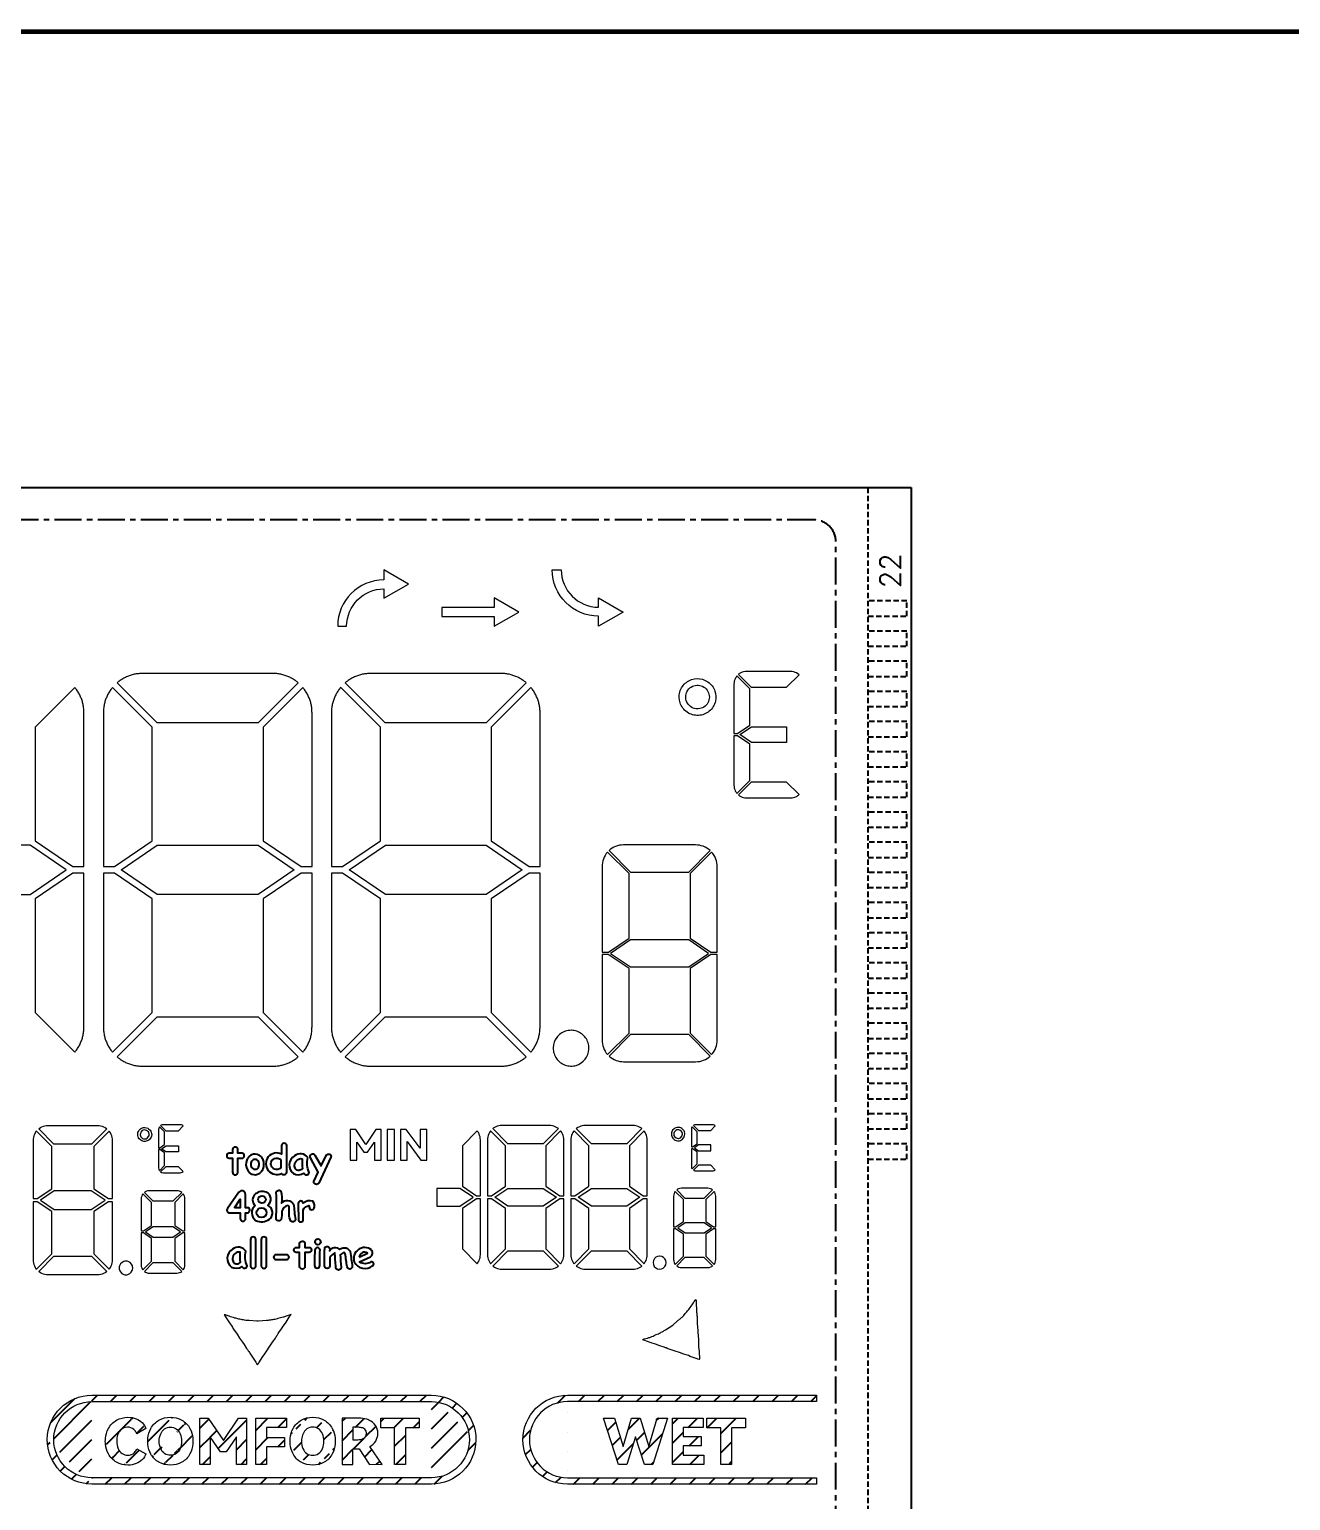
# Model space of a CAD drawing. Header units: millimetres. Extents: x 426 to 1899, y -1707 to -647.
# Drawn here: x 1735 to 1793.5, y -835.6 to -767.3 of the extents above; entities that cross this region are included whole.
import ezdxf
from ezdxf.enums import TextEntityAlignment as Align

# ---------------------------------------------------------------- set-up
doc = ezdxf.new("R2010")
doc.units = ezdxf.units.MM
doc.linetypes.add('CENTER', pattern=[2, 1.25, -0.25, 0.25, -0.25])
doc.linetypes.add('HIDDEN', pattern=[0.375, 0.25, -0.125])
doc.layers.add('SPEC', color=2, linetype='Continuous')
doc.layers.add('SY', color=5, linetype='Continuous')
doc.styles.add('ROMANS', font='ROMANS.shx', dxfattribs={"bigfont": 'AllInOneBig.shx'})

msp = doc.modelspace()

# ---------------------------------------------------------------- hatches: boundary and pattern name
at = {"layer": 'SY'}
h = msp.add_hatch(dxfattribs=at)
h.set_pattern_fill('ANSI31', color=3, scale=0.2, style=0)
h.set_pattern_definition([(45, (410.6128, 3.3527), (-0.4490128, 0.4490128), [])])
edge = h.paths.add_edge_path()
edge.add_line((1753.61, -834.825), (1737.851, -834.825))
edge.add_arc((1737.854, -832.757), 2.068, 179.69914, 269.92038, ccw=False)
edge.add_arc((1737.854, -832.762), 2.068, 90.07685, 179.54922, ccw=False)
edge.add_line((1737.851, -830.695), (1753.61, -830.695))
edge.add_arc((1753.607, -832.762), 2.068, 359.70807, 89.92587, ccw=False)
edge.add_arc((1753.607, -832.757), 2.068, 270.08302, 359.55766, ccw=False)
edge = h.paths.add_edge_path(flags=16)
edge.add_arc((1753.61, -832.76), 1.765, 270.00004, 90.00004, ccw=False)
edge.add_line((1753.61, -834.525), (1737.851, -834.525))
edge.add_arc((1737.851, -832.76), 1.765, 90.00005, 270.00005, ccw=False)
edge.add_line((1737.851, -830.995), (1753.61, -830.995))
edge = h.paths.add_edge_path(flags=0)
edge.add_line((1739.939, -833.178), (1740.358, -833.424))
edge.add_arc((1739.716, -833.205), 0.678, 315.08761, 341.10227, ccw=False)
edge.add_arc((1739.612, -833.11), 0.819, 291.41262, 315.53751, ccw=False)
edge.add_arc((1739.544, -832.955), 0.988, 269.12262, 291.80459, ccw=False)
edge.add_arc((1739.519, -832.895), 1.048, 240.30055, 270.56813, ccw=False)
edge.add_arc((1739.497, -832.94), 0.998, 208.37503, 240.10757, ccw=False)
edge.add_arc((1739.609, -832.873), 1.129, 184.97075, 208.62161, ccw=False)
edge.add_arc((1739.96, -832.83), 1.481, 175.31258, 185.46781, ccw=False)
edge.add_arc((1739.617, -832.791), 1.136, 151.4257, 175.86059, ccw=False)
edge.add_arc((1739.499, -832.728), 1.003, 119.89012, 151.36953, ccw=False)
edge.add_arc((1739.519, -832.769), 1.049, 89.44381, 119.68751, ccw=False)
edge.add_arc((1739.541, -832.731), 1.011, 68.51109, 90.66476, ccw=False)
edge.add_arc((1739.607, -832.56), 0.827, 44.52645, 68.42122, ccw=False)
edge.add_arc((1739.707, -832.464), 0.689, 19.11714, 44.69512, ccw=False)
edge.add_line((1740.358, -832.239), (1739.939, -832.485))
edge.add_arc((1739.347, -832.733), 0.642, 22.80722, 38.1034)
edge.add_arc((1739.535, -832.583), 0.402, 37.72271, 82.45475)
edge.add_arc((1739.517, -832.647), 0.467, 81.35422, 123.62532)
edge.add_arc((1739.557, -832.691), 0.526, 124.6013, 156.71132)
edge.add_arc((1739.753, -832.79), 0.745, 155.64054, 175.64357)
edge.add_arc((1740.048, -832.828), 1.043, 174.8259, 180.12529)
edge.add_arc((1739.84, -832.847), 0.835, 178.85377, 203.38974)
edge.add_arc((1739.567, -832.966), 0.537, 203.32563, 234.92308)
edge.add_arc((1739.512, -833.031), 0.452, 235.90657, 270.72248)
edge.add_arc((1739.53, -833.075), 0.408, 268.24337, 317.26736)
edge.add_arc((1739.386, -832.951), 0.597, 317.91592, 337.67829)
edge = h.paths.add_edge_path(flags=0)
edge.add_arc((1741.438, -832.97), 0.962, 208.6945, 240.70229, ccw=False)
edge.add_arc((1741.584, -832.887), 1.13, 184.49852, 208.85144, ccw=False)
edge.add_arc((1742.039, -832.83), 1.588, 175.13232, 185.24231, ccw=False)
edge.add_arc((1741.596, -832.78), 1.143, 151.71913, 175.75843, ccw=False)
edge.add_arc((1741.439, -832.695), 0.964, 119.14152, 151.70449, ccw=False)
edge.add_arc((1741.486, -832.789), 1.068, 89.33012, 118.94072, ccw=False)
edge.add_arc((1741.511, -832.787), 1.066, 61.03202, 90.64186, ccw=False)
edge.add_arc((1741.55, -832.702), 0.973, 28.44121, 60.65908, ccw=False)
edge.add_arc((1741.422, -832.777), 1.121, 4.65414, 28.66271, ccw=False)
edge.add_arc((1740.974, -832.831), 1.573, 355.46213, 5.29288, ccw=False)
edge.add_arc((1741.402, -832.88), 1.142, 331.54106, 356.22345, ccw=False)
edge.add_arc((1741.55, -832.96), 0.974, 299.35492, 331.54639, ccw=False)
edge.add_arc((1741.512, -832.88), 1.063, 269.30114, 299.02278, ccw=False)
edge.add_arc((1741.486, -832.869), 1.073, 241.12024, 270.7013, ccw=False)
edge = h.paths.add_edge_path(flags=0)
edge.add_arc((1741.842, -832.845), 0.861, 178.97802, 202.53788, ccw=False)
edge.add_arc((1741.805, -832.812), 0.824, 156.94481, 181.27945, ccw=False)
edge.add_arc((1741.535, -832.693), 0.529, 125.20355, 157.32473, ccw=False)
edge.add_arc((1741.492, -832.646), 0.466, 89.09979, 124.1742, ccw=False)
edge.add_arc((1741.507, -832.65), 0.47, 55.96925, 90.96049, ccw=False)
edge.add_arc((1741.464, -832.696), 0.532, 22.88843, 54.90486, ccw=False)
edge.add_arc((1741.182, -832.815), 0.838, 358.97586, 22.91495, ccw=False)
edge.add_arc((1741.185, -832.849), 0.835, 337.02711, 1.34323, ccw=False)
edge.add_arc((1741.475, -832.98), 0.517, 304.73912, 337.81232, ccw=False)
edge.add_arc((1741.506, -833.014), 0.472, 269.09974, 303.97471, ccw=False)
edge.add_arc((1741.489, -833.026), 0.459, 235.54153, 271.18028, ccw=False)
edge.add_arc((1741.539, -832.971), 0.533, 202.5605, 234.56691, ccw=False)
edge = h.paths.add_edge_path(flags=0)
edge.add_arc((1748.041, -832.694), 0.963, 119.15657, 151.74151, ccw=False)
edge.add_arc((1748.09, -832.791), 1.071, 89.34526, 118.90849, ccw=False)
edge.add_arc((1748.114, -832.787), 1.066, 61.03255, 90.64189, ccw=False)
edge.add_arc((1748.153, -832.702), 0.973, 28.44246, 60.65783, ccw=False)
edge.add_arc((1748.025, -832.777), 1.121, 4.65414, 28.66271, ccw=False)
edge.add_arc((1747.577, -832.831), 1.573, 355.46213, 5.29288, ccw=False)
edge.add_arc((1748.005, -832.88), 1.142, 331.54106, 356.22345, ccw=False)
edge.add_arc((1748.153, -832.96), 0.974, 299.35606, 331.54525, ccw=False)
edge.add_arc((1748.115, -832.88), 1.063, 269.30119, 299.02218, ccw=False)
edge.add_arc((1748.089, -832.869), 1.073, 241.12007, 270.70092, ccw=False)
edge.add_arc((1748.041, -832.97), 0.961, 208.1564, 240.72864, ccw=False)
edge.add_arc((1748.192, -832.886), 1.134, 184.53995, 208.33495, ccw=False)
edge.add_arc((1748.645, -832.83), 1.59, 175.50993, 185.2385, ccw=False)
edge.add_arc((1748.205, -832.782), 1.149, 151.76608, 176.18511, ccw=False)
edge = h.paths.add_edge_path(flags=0)
edge.add_arc((1748.142, -832.971), 0.533, 202.56097, 234.56316)
edge.add_arc((1748.092, -833.026), 0.459, 235.54366, 271.17815)
edge.add_arc((1748.109, -833.015), 0.47, 269.09646, 304.01779)
edge.add_arc((1748.078, -832.979), 0.518, 304.70127, 337.74236)
edge.add_arc((1747.788, -832.85), 0.835, 337.0287, 1.34509)
edge.add_arc((1747.785, -832.815), 0.838, 358.97443, 22.91289)
edge.add_arc((1748.067, -832.696), 0.532, 22.94379, 54.95746)
edge.add_arc((1748.11, -832.649), 0.469, 55.93149, 90.95845)
edge.add_arc((1748.095, -832.646), 0.466, 89.10142, 124.17257)
edge.add_arc((1748.138, -832.693), 0.53, 125.25464, 156.7773)
edge.add_arc((1748.354, -832.796), 0.769, 156.06104, 176.37668)
edge.add_arc((1748.651, -832.829), 1.067, 175.62635, 180.38083)
edge.add_arc((1748.429, -832.849), 0.845, 179.14186, 202.74798)
edge = h.paths.add_edge_path(flags=0)
edge.add_line((1749.472, -831.762), (1749.472, -833.904))
edge.add_line((1749.472, -833.904), (1749.972, -833.904))
edge.add_line((1749.972, -833.904), (1749.972, -833.178))
edge.add_line((1749.972, -833.178), (1750.256, -833.178))
edge.add_line((1750.256, -833.178), (1750.73, -833.901))
edge.add_line((1750.73, -833.901), (1751.325, -833.904))
edge.add_line((1751.325, -833.904), (1750.748, -833.073))
edge.add_arc((1750.463, -832.47), 0.666, 295.27019, 327.64351)
edge.add_arc((1750.458, -832.482), 0.665, 328.69333, 1.00853)
edge.add_arc((1750.46, -832.457), 0.663, 358.89359, 32.78237)
edge.add_arc((1750.45, -832.48), 0.683, 33.95497, 67.29174)
edge.add_arc((1750.344, -832.684), 0.913, 66.09221, 73.00061)
edge.add_arc((1750.265, -832.999), 1.238, 73.74197, 90.66572)
edge.add_line((1750.25, -831.762), (1749.472, -831.762))
edge = h.paths.add_edge_path(flags=0)
edge.add_line((1749.972, -832.183), (1749.972, -832.76))
edge.add_line((1749.972, -832.76), (1750.192, -832.76))
edge.add_arc((1750.207, -832.17), 0.589, 268.56241, 297.32957)
edge.add_arc((1750.373, -832.501), 0.219, 298.26495, 351.08206)
edge.add_arc((1750.224, -832.47), 0.372, 349.96503, 7.93425)
edge.add_arc((1750.359, -832.446), 0.234, 6.61144, 62.38994)
edge.add_arc((1750.25, -832.667), 0.482, 63.09402, 86.98791)
edge.add_arc((1750.194, -833.14), 0.957, 85.14348, 90.15517)
edge.add_line((1750.192, -832.183), (1749.972, -832.183))
h.paths.add_polyline_path([(1746.794, -833.099), (1745.957, -833.099), (1745.957, -833.904), (1745.456, -833.904), (1745.456, -831.762), (1746.89, -831.762), (1746.89, -832.198), (1745.957, -832.198), (1745.957, -832.666), (1746.794, -832.666)], flags=0)
h.paths.add_polyline_path([(1744.66, -831.762), (1745.037, -831.762), (1745.037, -833.904), (1744.564, -833.904), (1744.564, -832.634), (1744.08, -833.324), (1743.826, -833.324), (1743.337, -832.628), (1743.337, -833.904), (1742.869, -833.904), (1742.869, -831.762), (1743.255, -831.762), (1743.96, -832.795)], flags=0)
h.paths.add_polyline_path([(1751.26, -831.762), (1753.046, -831.762), (1753.046, -832.204), (1752.402, -832.204), (1752.402, -833.904), (1751.904, -833.904), (1751.904, -832.204), (1751.26, -832.204)], flags=0)
h = msp.add_hatch(dxfattribs=at)
h.set_pattern_fill('ANSI31', color=140, scale=0.2, style=0)
h.set_pattern_definition([(45, (246.44904, 3.3527), (-0.4490128, 0.4490128), [])])
edge = h.paths.add_edge_path()
edge.add_line((1771.486, -834.825), (1759.925, -834.825))
edge.add_arc((1759.925, -832.76), 2.065, 89.99988, 269.99988, ccw=False)
edge.add_line((1759.925, -830.695), (1771.486, -830.695))
edge.add_line((1771.486, -830.695), (1771.486, -830.995))
edge.add_line((1771.486, -830.995), (1759.925, -830.995))
edge.add_arc((1759.925, -832.76), 1.765, 90.00013, 270.00013)
edge.add_line((1759.925, -834.525), (1771.486, -834.525))
edge.add_line((1771.486, -834.525), (1771.486, -834.825))
h.paths.add_polyline_path([(1767.043, -832.204), (1766.399, -832.204), (1766.399, -831.762), (1768.184, -831.762), (1768.184, -832.204), (1767.54, -832.204), (1767.54, -833.904), (1767.043, -833.904)], flags=17)
h.paths.add_polyline_path([(1763.293, -831.762), (1763.703, -833.079), (1764.081, -831.762), (1764.561, -831.762), (1763.885, -833.904), (1763.501, -833.904), (1763.086, -832.625), (1762.682, -833.904), (1762.301, -833.904), (1761.599, -831.762), (1762.114, -831.762), (1762.515, -833.079), (1762.901, -831.762)], flags=17)
h.paths.add_polyline_path([(1766.13, -833.041), (1765.293, -833.041), (1765.293, -833.471), (1766.261, -833.471), (1766.261, -833.904), (1764.792, -833.904), (1764.792, -831.762), (1766.226, -831.762), (1766.226, -832.192), (1765.293, -832.192), (1765.293, -832.613), (1766.13, -832.613)], flags=17)

# ---------------------------------------------------------------- linework, layer by layer
for points in [[(1775.877, -788.578), (1775.877, -873.578), (1714.877, -873.578), (1714.877, -788.578)], [(1744.471, -821.996), (1744.737, -821.597), (1744.736, -821.996)]]:
    msp.add_lwpolyline(points, close=True)
at = {"linetype": 'HIDDEN'}
for points in [[(1773.877, -873.578), (1773.877, -788.578)], [(1773.877, -794.538), (1775.677, -794.538), (1775.677, -793.838), (1773.877, -793.838)], [(1773.877, -795.938), (1775.677, -795.938), (1775.677, -795.238), (1773.877, -795.238)], [(1773.877, -797.338), (1775.677, -797.338), (1775.677, -796.638), (1773.877, -796.638)], [(1773.877, -798.738), (1775.677, -798.738), (1775.677, -798.038), (1773.877, -798.038)], [(1773.877, -800.138), (1775.677, -800.138), (1775.677, -799.438), (1773.877, -799.438)], [(1773.877, -801.538), (1775.677, -801.538), (1775.677, -800.838), (1773.877, -800.838)], [(1773.877, -802.938), (1775.677, -802.938), (1775.677, -802.238), (1773.877, -802.238)], [(1773.877, -804.338), (1775.677, -804.338), (1775.677, -803.638), (1773.877, -803.638)], [(1773.877, -805.738), (1775.677, -805.738), (1775.677, -805.038), (1773.877, -805.038)], [(1773.877, -807.138), (1775.677, -807.138), (1775.677, -806.438), (1773.877, -806.438)], [(1773.877, -808.538), (1775.677, -808.538), (1775.677, -807.838), (1773.877, -807.838)], [(1773.877, -809.938), (1775.677, -809.938), (1775.677, -809.238), (1773.877, -809.238)], [(1773.877, -811.338), (1775.677, -811.338), (1775.677, -810.638), (1773.877, -810.638)], [(1773.877, -812.738), (1775.677, -812.738), (1775.677, -812.038), (1773.877, -812.038)], [(1773.877, -814.138), (1775.677, -814.138), (1775.677, -813.438), (1773.877, -813.438)], [(1773.877, -815.538), (1775.677, -815.538), (1775.677, -814.838), (1773.877, -814.838)], [(1773.877, -816.938), (1775.677, -816.938), (1775.677, -816.238), (1773.877, -816.238)], [(1773.877, -818.338), (1775.677, -818.338), (1775.677, -817.638), (1773.877, -817.638)], [(1773.877, -819.738), (1775.677, -819.738), (1775.677, -819.038), (1773.877, -819.038)]]:
    msp.add_lwpolyline(points, dxfattribs=at)
at = {"linetype": 'CENTER'}
for points in [[(1772.377, -871.078), (1772.377, -791.078, 0.414214), (1771.377, -790.078), (1719.377, -790.078, 0.414214), (1718.377, -791.078), (1718.377, -871.078, 0.414214), (1719.377, -872.078), (1771.377, -872.078, 0.414214)], [(1771.377, -790.078), (1719.377, -790.078, 0.414214), (1718.377, -791.078), (1718.377, -871.078, 0.414214), (1719.377, -872.078), (1771.377, -872.078, 0.414214), (1772.377, -871.078), (1772.377, -791.078, 0.414214)]]:
    msp.add_lwpolyline(points, format="xyb", close=True, dxfattribs=at)
at = {"lineweight": 9}
for points in [[(1749.262, -795.013), (1749.678, -795.013, -0.413067), (1751.409, -793.276), (1751.409, -793.714), (1752.555, -793.052), (1751.409, -792.391), (1751.409, -792.86, 0.41344)], [(1761.365, -793.69), (1762.51, -794.352), (1761.365, -795.013), (1761.365, -794.544, -0.413408), (1759.217, -792.391), (1759.633, -792.391, 0.413108), (1761.365, -794.128)], [(1746.254, -797.201), (1740.203, -797.201, 0.027321), (1740.012, -797.212, 0.026644), (1739.823, -797.242, 0.027257), (1739.637, -797.292, 0.028011), (1739.459, -797.362, 0.025763), (1739.288, -797.45, 0.027176), (1739.128, -797.555, 0.018186), (1739.029, -797.633), (1740.869, -799.48), (1745.589, -799.48), (1747.428, -797.633, 0.017552), (1747.324, -797.551, 0.026197), (1747.163, -797.446, 0.025905), (1746.993, -797.359, 0.026126), (1746.814, -797.29, 0.025399), (1746.629, -797.24, 0.027664), (1746.439, -797.211, 0.025714)], [(1756.838, -797.201), (1750.787, -797.201, 0.027321), (1750.595, -797.212, 0.026644), (1750.406, -797.242, 0.027257), (1750.221, -797.292, 0.028011), (1750.042, -797.362, 0.025763), (1749.872, -797.45, 0.027176), (1749.712, -797.555, 0.018186), (1749.613, -797.633), (1751.452, -799.48), (1756.173, -799.48), (1758.011, -797.633, 0.017552), (1757.907, -797.551, 0.026197), (1757.747, -797.446, 0.025905), (1757.576, -797.359, 0.026126), (1757.397, -797.29, 0.025399), (1757.212, -797.24, 0.027664), (1757.023, -797.211, 0.025714)], [(1767.789, -797.317, 0.056759), (1767.715, -797.428, 0.119245), (1767.651, -797.695), (1767.651, -799.992), (1767.814, -799.992), (1768.381, -799.608), (1768.381, -797.909)], [(1768.235, -797.108, 0.120216), (1767.969, -797.173, 0.056292), (1767.859, -797.246), (1768.455, -797.842), (1770.093, -797.842), (1770.672, -797.259, 0.117979), (1770.431, -797.128, 0.068779), (1770.28, -797.108)], [(1735.218, -804.972), (1736.976, -806.165), (1737.487, -806.165), (1737.487, -799.024, 0.025408), (1737.477, -798.836, 0.026465), (1737.447, -798.646, 0.027231), (1737.397, -798.461, 0.026557), (1737.329, -798.282, 0.028322), (1737.242, -798.111, 0.027489), (1737.137, -797.95, 0.019585), (1737.056, -797.846), (1735.218, -799.693)], [(1738.387, -806.165), (1738.898, -806.165), (1740.657, -804.972), (1740.657, -799.693), (1738.818, -797.846, 0.017853), (1738.736, -797.95, 0.02479), (1738.632, -798.111, 0.02629), (1738.545, -798.282, 0.026986), (1738.477, -798.461, 0.026987), (1738.427, -798.647, 0.02686), (1738.397, -798.836, 0.025118), (1738.387, -799.024)], [(1745.801, -804.972), (1747.56, -806.165), (1748.07, -806.165), (1748.07, -799.024, 0.025408), (1748.06, -798.836, 0.026465), (1748.03, -798.646, 0.027231), (1747.981, -798.461, 0.026557), (1747.912, -798.282, 0.028322), (1747.825, -798.111, 0.027489), (1747.72, -797.95, 0.019585), (1747.639, -797.846), (1745.801, -799.693)], [(1748.971, -806.165), (1749.482, -806.165), (1751.241, -804.972), (1751.241, -799.693), (1749.401, -797.846, 0.017853), (1749.32, -797.95, 0.02479), (1749.215, -798.111, 0.02629), (1749.129, -798.282, 0.026986), (1749.06, -798.461, 0.026987), (1749.011, -798.647, 0.02686), (1748.981, -798.836, 0.025118), (1748.971, -799.024)], [(1756.384, -804.972), (1758.143, -806.165), (1758.654, -806.165), (1758.654, -799.024, 0.025408), (1758.644, -798.836, 0.026465), (1758.614, -798.646, 0.027231), (1758.564, -798.461, 0.026557), (1758.495, -798.282, 0.028322), (1758.409, -798.111, 0.027489), (1758.304, -797.95, 0.019585), (1758.223, -797.846), (1756.384, -799.693)], [(1765.728, -799.118, -0.08163), (1765.479, -799.001, -0.080073), (1765.28, -798.811, -0.081617), (1765.152, -798.568, -0.150076), (1765.14, -798.063, -0.081258), (1765.256, -797.813, -0.080953), (1765.445, -797.614, -0.080872), (1765.689, -797.485, -0.151396), (1766.193, -797.473, -0.081582), (1766.442, -797.59, -0.079601), (1766.641, -797.78, -0.080008), (1766.769, -798.024, -0.136366), (1766.791, -798.488, -0.081936), (1766.687, -798.743, -0.083129), (1766.508, -798.951, -0.082707), (1766.271, -799.092, -0.082757), (1766.002, -799.149, -0.081174)], [(1765.695, -798.776, -0.125199), (1765.497, -798.588, -0.126974), (1765.413, -798.327), (1765.412, -798.296, -0.126522), (1765.48, -798.031, -0.126162), (1765.667, -797.831, -0.126912), (1765.928, -797.747, -0.126318), (1766.196, -797.799, -0.125403), (1766.406, -797.975, -0.126197), (1766.505, -798.23), (1766.509, -798.296, -0.127495), (1766.441, -798.561, -0.126041), (1766.253, -798.76, -0.127963), (1765.993, -798.843), (1765.96, -798.844, -0.126655)], [(1767.651, -800.092), (1767.651, -802.387, 0.117321), (1767.715, -802.654, 0.057451), (1767.788, -802.766), (1768.381, -802.17), (1768.381, -800.476), (1767.815, -800.092)], [(1768.452, -802.241), (1767.859, -802.837, 0.115377), (1768.092, -802.956, 0.062659), (1768.235, -802.974), (1770.28, -802.974, 0.119414), (1770.547, -802.91, 0.064249), (1770.672, -802.823), (1770.093, -802.241)], [(1761.593, -805.814, 0.089541), (1761.53, -806.166), (1761.53, -810.14), (1761.822, -810.14), (1762.782, -809.487), (1762.782, -806.488), (1761.789, -805.491, 0.095483)], [(1765.873, -805.16), (1762.531, -805.16, 0.094944), (1762.16, -805.231, 0.088795), (1761.86, -805.419), (1762.853, -806.417), (1765.551, -806.417), (1766.544, -805.419, 0.095208), (1766.222, -805.223, 0.088801)], [(1765.621, -806.488), (1765.621, -809.488), (1766.582, -810.14), (1766.874, -810.14), (1766.874, -806.165, 0.089684), (1766.811, -805.814, 0.09498), (1766.615, -805.491)], [(1735.217, -807.658), (1735.217, -812.936), (1737.056, -814.783, 0.019757), (1737.138, -814.678, 0.027101), (1737.242, -814.517, 0.026667), (1737.329, -814.346, 0.025824), (1737.398, -814.167, 0.025938), (1737.447, -813.982, 0.028153), (1737.477, -813.792, 0.026876), (1737.486, -813.604), (1737.486, -806.465), (1736.976, -806.465)], [(1738.387, -806.465), (1738.387, -813.605, 0.02515), (1738.398, -813.792, 0.024981), (1738.427, -813.981, 0.025447), (1738.477, -814.167, 0.026912), (1738.545, -814.346, 0.025203), (1738.632, -814.517, 0.026162), (1738.736, -814.678, 0.017903), (1738.818, -814.783), (1740.657, -812.936), (1740.657, -807.658), (1738.898, -806.465)], [(1745.8, -807.658), (1745.8, -812.936), (1747.64, -814.783, 0.019757), (1747.721, -814.678, 0.027101), (1747.826, -814.517, 0.026667), (1747.913, -814.346, 0.025824), (1747.981, -814.167, 0.025938), (1748.03, -813.982, 0.028153), (1748.06, -813.792, 0.026876), (1748.07, -813.604), (1748.07, -806.465), (1747.56, -806.465)], [(1748.971, -806.465), (1748.971, -813.605, 0.02515), (1748.981, -813.792, 0.024981), (1749.011, -813.981, 0.025447), (1749.06, -814.167, 0.026912), (1749.128, -814.346, 0.025203), (1749.215, -814.517, 0.026162), (1749.319, -814.678, 0.017903), (1749.401, -814.783), (1751.241, -812.936), (1751.241, -807.658), (1749.482, -806.465)], [(1756.383, -807.658), (1756.383, -812.936), (1758.223, -814.783, 0.019757), (1758.305, -814.678, 0.027101), (1758.409, -814.517, 0.026667), (1758.496, -814.346, 0.025824), (1758.565, -814.167, 0.025938), (1758.614, -813.982, 0.028153), (1758.643, -813.792, 0.026876), (1758.653, -813.604), (1758.653, -806.465), (1758.143, -806.465)], [(1762.783, -813.891), (1762.783, -810.893), (1761.821, -810.241), (1761.53, -810.241), (1761.53, -814.214, 0.088634), (1761.593, -814.566, 0.095236), (1761.789, -814.889)], [(1765.621, -810.893), (1765.621, -813.891), (1766.615, -814.889, 0.094839), (1766.811, -814.566, 0.089757), (1766.875, -814.215), (1766.875, -810.24), (1766.582, -810.24)], [(1745.588, -813.148), (1740.87, -813.148), (1739.029, -814.995, 0.01891), (1739.134, -815.078, 0.026847), (1739.294, -815.182, 0.026374), (1739.465, -815.27, 0.026795), (1739.644, -815.339, 0.026623), (1739.829, -815.388, 0.027946), (1740.019, -815.418, 0.025787), (1740.203, -815.427), (1746.254, -815.427, 0.026316), (1746.446, -815.417, 0.026494), (1746.635, -815.387, 0.027008), (1746.82, -815.337, 0.025008), (1746.999, -815.267, 0.02514), (1747.169, -815.179, 0.025766), (1747.329, -815.074, 0.017949), (1747.428, -814.995)], [(1756.172, -813.148), (1751.453, -813.148), (1749.613, -814.995, 0.01891), (1749.717, -815.078, 0.026847), (1749.878, -815.182, 0.026374), (1750.048, -815.27, 0.026795), (1750.227, -815.339, 0.026623), (1750.413, -815.388, 0.027946), (1750.602, -815.418, 0.025787), (1750.787, -815.427), (1756.838, -815.427, 0.026316), (1757.029, -815.417, 0.026494), (1757.219, -815.387, 0.027008), (1757.404, -815.337, 0.025008), (1757.582, -815.267, 0.02514), (1757.753, -815.179, 0.025766), (1757.913, -815.074, 0.017949), (1758.012, -814.995)], [(1759.416, -815.072, 0.076399), (1759.593, -815.254, 0.077444), (1759.818, -815.375, 0.07804), (1760.07, -815.421, 0.077401), (1760.323, -815.388, 0.318803), (1760.919, -814.636), (1760.92, -814.592, 0.077611), (1760.881, -814.339, 0.078406), (1760.767, -814.111, 0.076189), (1760.589, -813.928, 0.077549), (1760.364, -813.808, 0.07786), (1760.113, -813.763), (1760.092, -813.763, 0.076626), (1759.84, -813.802, 0.077451), (1759.612, -813.916, 0.077099), (1759.429, -814.093, 0.15703), (1759.263, -814.57), (1759.262, -814.592, 0.077793), (1759.301, -814.843, 0.07741)], [(1765.551, -813.964), (1762.853, -813.964), (1761.86, -814.961, 0.094306), (1762.183, -815.157, 0.089513), (1762.531, -815.22), (1765.873, -815.22, 0.095674), (1766.244, -815.149, 0.089488), (1766.544, -814.961)], [(1740.321, -818.92, -0.082009), (1740.218, -818.908, -0.081073), (1740.123, -818.864), (1740.047, -818.791, -0.081171), (1739.998, -818.699, -0.079694), (1739.982, -818.596), (1739.994, -818.507, -0.078834), (1740.038, -818.412), (1740.11, -818.336, -0.083468), (1740.202, -818.287, -0.079697), (1740.306, -818.27), (1740.394, -818.282, -0.080986), (1740.489, -818.327), (1740.564, -818.4, -0.083653), (1740.613, -818.492, -0.082016), (1740.63, -818.596), (1740.622, -818.669, -0.082353), (1740.582, -818.765), (1740.514, -818.845, -0.078936), (1740.424, -818.898, -0.082915)], [(1740.293, -818.387, 0.128274), (1740.194, -818.419), (1740.123, -818.495, 0.125806), (1740.097, -818.596), (1740.098, -818.608, 0.12592), (1740.129, -818.706), (1740.205, -818.778, 0.129086), (1740.306, -818.804), (1740.318, -818.804, 0.126203), (1740.417, -818.772), (1740.488, -818.696, 0.126697), (1740.514, -818.596), (1740.513, -818.571, 0.257218), (1740.395, -818.407, 0.127031)], [(1740.989, -818.241), (1740.973, -818.266, 0.117487), (1740.948, -818.367), (1740.948, -819.219), (1741.004, -819.219), (1741.226, -819.069), (1741.226, -818.48)], [(1741.171, -818.144, 0.120143), (1741.069, -818.168), (1741.045, -818.185), (1741.282, -818.423), (1741.877, -818.423), (1742.097, -818.202, 0.116457), (1742.006, -818.152), (1741.948, -818.144)], [(1765.326, -818.742, 0.079238), (1765.364, -818.649), (1765.371, -818.579, 0.080169), (1765.355, -818.479, 0.082396), (1765.308, -818.39), (1765.236, -818.32, 0.085015), (1765.145, -818.277), (1765.059, -818.265, 0.08031), (1764.96, -818.282, 0.082999), (1764.871, -818.329), (1764.802, -818.402, 0.081037), (1764.759, -818.493), (1764.748, -818.579, 0.16493), (1764.81, -818.767), (1764.883, -818.836, 0.083555), (1764.975, -818.88, 0.081971), (1765.075, -818.891, 0.08018), (1765.173, -818.87), (1765.26, -818.818)], [(1765.235, -818.675, 0.12679), (1765.26, -818.579), (1765.259, -818.555, 0.126096), (1765.223, -818.461), (1765.146, -818.397, 0.129416), (1765.048, -818.378, 0.130383), (1764.952, -818.409), (1764.884, -818.482, 0.12827), (1764.859, -818.579), (1764.859, -818.59, 0.12403), (1764.89, -818.685), (1764.963, -818.754, 0.126237), (1765.059, -818.779), (1765.071, -818.779, 0.12826), (1765.166, -818.748)], [(1765.716, -818.239), (1765.701, -818.261, 0.11892), (1765.678, -818.358), (1765.678, -819.177), (1765.731, -819.177), (1765.945, -819.032), (1765.945, -818.469)], [(1766.001, -818.412), (1766.571, -818.412), (1766.783, -818.199, 0.117174), (1766.695, -818.151), (1766.64, -818.144), (1765.892, -818.144, 0.11964), (1765.794, -818.168), (1765.773, -818.183)], [(1765.731, -819.257), (1765.678, -819.257), (1765.678, -820.075, 0.119356), (1765.701, -820.173), (1765.716, -820.195), (1765.945, -819.965), (1765.945, -819.402)], [(1741.004, -819.299), (1740.948, -819.299), (1740.948, -820.151, 0.117969), (1740.973, -820.253), (1740.989, -820.277), (1741.226, -820.039), (1741.226, -819.45)], [(1741.282, -820.095), (1741.044, -820.335, 0.092798), (1741.116, -820.367), (1741.171, -820.375), (1741.948, -820.375, 0.120126), (1742.049, -820.35), (1742.097, -820.317), (1741.877, -820.095)], [(1765.771, -820.253, 0.091232), (1765.839, -820.284), (1765.892, -820.29), (1766.64, -820.29, 0.119702), (1766.737, -820.267), (1766.783, -820.235), (1766.571, -820.022), (1766.002, -820.022)], [(1741.793, -821.205), (1740.523, -821.205, 0.0956), (1740.382, -821.233, 0.06911), (1740.291, -821.284), (1740.689, -821.683), (1741.627, -821.683), (1742.025, -821.284, 0.075127), (1741.926, -821.229, 0.08926)], [(1764.873, -821.329, 0.08813), (1764.849, -821.458), (1764.849, -822.88), (1764.946, -822.88), (1765.308, -822.635), (1765.308, -821.621), (1764.924, -821.236, 0.072811)], [(1765.216, -821.09, 0.095573), (1765.08, -821.116, 0.067244), (1764.994, -821.165), (1765.378, -821.55), (1766.276, -821.55), (1766.66, -821.165, 0.073308), (1766.566, -821.113, 0.089133), (1766.438, -821.09)], [(1766.73, -821.236), (1766.346, -821.621), (1766.346, -822.635), (1766.708, -822.88), (1766.805, -822.88), (1766.805, -821.458, 0.088784), (1766.782, -821.329, 0.071034)], [(1740.166, -821.454, 0.089129), (1740.142, -821.588), (1740.142, -823.068), (1740.244, -823.068), (1740.618, -822.814), (1740.618, -821.754), (1740.221, -821.355, 0.073408)], [(1742.095, -821.355), (1741.698, -821.754), (1741.698, -822.814), (1742.073, -823.068), (1742.174, -823.068), (1742.174, -821.588, 0.089517), (1742.15, -821.454, 0.073538)], [(1740.142, -824.648, 0.090601), (1740.166, -824.782, 0.076016), (1740.221, -824.881), (1740.618, -824.482), (1740.618, -823.422), (1740.243, -823.168), (1740.142, -823.168)], [(1742.174, -823.168), (1742.073, -823.168), (1741.698, -823.423), (1741.698, -824.482), (1742.096, -824.881, 0.072569), (1742.15, -824.782, 0.088893), (1742.174, -824.649)], [(1764.85, -824.403, 0.088485), (1764.872, -824.531, 0.07408), (1764.924, -824.625), (1765.308, -824.24), (1765.308, -823.226), (1764.946, -822.98), (1764.85, -822.98)], [(1766.805, -822.98), (1766.708, -822.98), (1766.346, -823.226), (1766.346, -824.24), (1766.73, -824.625, 0.071483), (1766.782, -824.532, 0.090542), (1766.805, -824.403)], [(1739.178, -824.974), (1739.246, -825.044), (1739.332, -825.09, 0.078184), (1739.427, -825.107, 0.076273), (1739.523, -825.095), (1739.611, -825.054), (1739.682, -824.988), (1739.73, -824.903, 0.078228), (1739.75, -824.808), (1739.75, -824.791, 0.076944), (1739.736, -824.696), (1739.692, -824.609), (1739.624, -824.54), (1739.539, -824.494, 0.07903), (1739.443, -824.476), (1739.435, -824.476, 0.075511), (1739.34, -824.491), (1739.253, -824.535), (1739.183, -824.602), (1739.138, -824.688, 0.078105), (1739.12, -824.783), (1739.12, -824.791, 0.07738), (1739.135, -824.887)], [(1741.628, -824.553), (1740.689, -824.553), (1740.291, -824.952, 0.073691), (1740.39, -825.007, 0.090133), (1740.523, -825.031), (1741.793, -825.031, 0.095682), (1741.935, -825.004, 0.070553), (1742.025, -824.952)], [(1765.378, -824.311), (1764.995, -824.696, 0.072025), (1765.088, -824.748, 0.091215), (1765.216, -824.771), (1766.438, -824.771, 0.095607), (1766.574, -824.745, 0.067799), (1766.66, -824.696), (1766.276, -824.311)], [(1765.626, -828.892), (1765.535, -828.858), (1765.428, -828.824), (1765.322, -828.788), (1765.132, -828.719), (1764.921, -828.649), (1764.788, -828.603, -0.012603), (1764.602, -828.541), (1764.577, -828.531), (1764.553, -828.521, 0.016454), (1764.406, -828.461), (1764.205, -828.4), (1764.005, -828.332), (1763.805, -828.261), (1763.634, -828.201), (1763.464, -828.14), (1763.406, -828.125), (1763.416, -828.107), (1763.492, -828.086), (1763.635, -828.044, 0.0165), (1763.779, -827.998, 0.016149), (1764.01, -827.899), (1764.043, -827.886), (1764.148, -827.842, 0.053239), (1764.318, -827.749), (1764.345, -827.735, 0.024882), (1764.48, -827.662), (1764.645, -827.555), (1764.809, -827.447), (1764.863, -827.404), (1765.127, -827.174, 0.01094), (1765.243, -827.069), (1765.319, -826.99, 0.010989), (1765.469, -826.822, 0.016917), (1765.582, -826.678, 0.014374), (1765.746, -826.452, 0.009566), (1765.847, -826.286), (1765.882, -826.258), (1765.894, -826.285), (1765.894, -826.335), (1765.898, -826.435), (1765.903, -826.535), (1765.909, -826.647), (1765.914, -826.759), (1765.916, -826.839, -0.012418), (1765.938, -827.047), (1765.95, -827.348), (1765.966, -827.553), (1765.972, -827.673), (1765.977, -827.793), (1765.984, -827.92), (1765.999, -828.127, -0.009513), (1766.005, -828.268, 0.012026), (1766.01, -828.45), (1766.032, -828.675), (1766.04, -828.789), (1766.047, -828.903), (1766.053, -829.021), (1766.041, -829.035), (1765.972, -829.019), (1765.949, -829.002)], [(1745.502, -827.26), (1745.152, -827.236, -0.009552), (1744.997, -827.222, -0.01747), (1744.888, -827.204, -0.010233), (1744.668, -827.161, -0.016111), (1744.49, -827.115, -0.012399), (1744.224, -827.033, -0.008846), (1744.043, -826.961), (1743.998, -826.96), (1744.005, -826.989), (1744.035, -827.028), (1744.091, -827.111), (1744.148, -827.194), (1744.211, -827.287), (1744.275, -827.379), (1744.321, -827.445, 0.010945), (1744.429, -827.624), (1744.601, -827.871), (1744.712, -828.045), (1744.847, -828.242), (1744.919, -828.348), (1745.031, -828.522), (1745.071, -828.58), (1745.112, -828.638, -0.013083), (1745.217, -828.787), (1745.335, -828.979), (1745.397, -829.075), (1745.46, -829.17), (1745.493, -829.219), (1745.526, -829.268), (1745.546, -829.272), (1745.591, -829.217), (1745.599, -829.19), (1745.79, -828.907), (1745.842, -828.825), (1745.907, -828.734), (1745.97, -828.641), (1746.08, -828.471), (1746.206, -828.288), (1746.285, -828.172, 0.012358), (1746.395, -828.01), (1746.409, -827.987), (1746.423, -827.964, -0.016332), (1746.504, -827.828), (1746.566, -827.743), (1746.628, -827.659), (1746.746, -827.483), (1746.863, -827.306), (1747.062, -827.004), (1747.099, -826.958), (1747.08, -826.949), (1747.007, -826.978), (1746.867, -827.031, -0.017165), (1746.724, -827.081, -0.016512), (1746.481, -827.141), (1746.447, -827.15), (1746.337, -827.179, -0.052947), (1746.145, -827.206), (1746.115, -827.212, -0.025263), (1745.963, -827.235), (1745.767, -827.249), (1745.571, -827.262)]]:
    msp.add_lwpolyline(points, format="xyb", close=True, dxfattribs=at)
for points in [[(1756.527, -794.145), (1754.099, -794.145), (1754.099, -794.557), (1756.527, -794.557), (1756.527, -795.013), (1757.673, -794.351), (1756.527, -793.69)], [(1770.093, -799.675), (1770.093, -800.408), (1768.459, -800.408), (1767.919, -800.041), (1768.46, -799.675)], [(1734.984, -805.176), (1731.966, -805.176), (1731.966, -807.454), (1734.983, -807.454), (1736.663, -806.315)], [(1745.567, -807.454), (1740.891, -807.454), (1739.212, -806.315), (1740.89, -805.176), (1745.568, -805.176), (1747.246, -806.315)], [(1756.15, -807.454), (1751.474, -807.454), (1749.795, -806.315), (1751.474, -805.176), (1756.151, -805.176), (1757.83, -806.315)], [(1765.55, -809.561), (1762.853, -809.561), (1761.926, -810.191), (1762.853, -810.819), (1765.55, -810.819), (1766.477, -810.191)], [(1735.127, -821.57), (1735.316, -821.57), (1735.99, -821.112), (1735.99, -819.152), (1735.28, -818.439), (1735.26, -818.464), (1735.22, -818.525), (1735.187, -818.591), (1735.161, -818.659), (1735.142, -818.729), (1735.131, -818.801), (1735.127, -818.873)], [(1737.84, -819.046), (1736.096, -819.046), (1735.386, -818.333), (1735.409, -818.314), (1735.469, -818.274), (1735.534, -818.24), (1735.602, -818.214), (1735.673, -818.195), (1735.745, -818.183), (1735.817, -818.179), (1738.118, -818.179), (1738.188, -818.183), (1738.261, -818.194), (1738.331, -818.213), (1738.399, -818.239), (1738.464, -818.273), (1738.525, -818.312), (1738.55, -818.333)], [(1737.946, -821.112), (1738.62, -821.57), (1738.808, -821.57), (1738.808, -818.873), (1738.805, -818.801), (1738.793, -818.729), (1738.775, -818.658), (1738.748, -818.59), (1738.715, -818.525), (1738.676, -818.464), (1738.655, -818.439), (1737.946, -819.152)], [(1750.567, -819.057), (1750.098, -818.37), (1749.841, -818.37), (1749.841, -819.795), (1750.152, -819.795), (1750.152, -818.946), (1750.477, -819.41), (1750.647, -819.41), (1750.968, -818.95), (1750.968, -819.795), (1751.283, -819.795), (1751.283, -818.37), (1751.032, -818.37)], [(1751.562, -819.795), (1751.895, -819.795), (1751.895, -818.37), (1751.562, -818.37)], [(1752.175, -819.795), (1752.479, -819.795), (1752.479, -818.929), (1753.125, -819.795), (1753.392, -819.795), (1753.392, -818.37), (1753.088, -818.37), (1753.088, -819.234), (1752.442, -818.37), (1752.175, -818.37)], [(1755.052, -820.997), (1755.702, -821.437), (1755.883, -821.437), (1755.883, -818.845), (1755.879, -818.776), (1755.868, -818.707), (1755.85, -818.639), (1755.825, -818.573), (1755.793, -818.511), (1755.755, -818.452), (1755.737, -818.43), (1755.052, -819.118)], [(1756.212, -821.437), (1756.393, -821.437), (1757.042, -820.997), (1757.042, -819.118), (1756.357, -818.43), (1756.34, -818.452), (1756.302, -818.511), (1756.27, -818.574), (1756.244, -818.639), (1756.226, -818.707), (1756.215, -818.776), (1756.212, -818.845)], [(1759.09, -818.178), (1756.876, -818.178), (1756.806, -818.182), (1756.737, -818.193), (1756.669, -818.211), (1756.604, -818.237), (1756.542, -818.269), (1756.483, -818.308), (1756.463, -818.324), (1757.148, -819.012), (1758.819, -819.012), (1759.503, -818.324), (1759.482, -818.306), (1759.423, -818.268), (1759.36, -818.236), (1759.295, -818.211), (1759.227, -818.193), (1759.158, -818.182)], [(1758.924, -820.997), (1759.574, -821.437), (1759.755, -821.437), (1759.755, -818.845), (1759.751, -818.776), (1759.74, -818.707), (1759.722, -818.639), (1759.697, -818.573), (1759.665, -818.511), (1759.627, -818.452), (1759.609, -818.43), (1758.924, -819.118)], [(1760.084, -821.437), (1760.265, -821.437), (1760.915, -820.997), (1760.915, -819.118), (1760.23, -818.43), (1760.212, -818.452), (1760.174, -818.511), (1760.142, -818.574), (1760.117, -818.639), (1760.099, -818.707), (1760.088, -818.776), (1760.084, -818.845)], [(1762.963, -818.178), (1760.749, -818.178), (1760.679, -818.182), (1760.609, -818.193), (1760.542, -818.211), (1760.476, -818.237), (1760.414, -818.269), (1760.355, -818.308), (1760.335, -818.324), (1761.02, -819.012), (1762.691, -819.012), (1763.376, -818.324), (1763.354, -818.306), (1763.295, -818.268), (1763.233, -818.236), (1763.167, -818.211), (1763.1, -818.193), (1763.03, -818.182)], [(1762.797, -820.997), (1763.446, -821.437), (1763.627, -821.437), (1763.627, -818.845), (1763.623, -818.776), (1763.613, -818.707), (1763.594, -818.639), (1763.569, -818.573), (1763.538, -818.511), (1763.499, -818.452), (1763.481, -818.43), (1762.797, -819.118)], [(1741.877, -819.12), (1741.877, -819.399), (1741.293, -819.399), (1741.088, -819.259), (1741.294, -819.12)], [(1766.012, -819.351), (1766.572, -819.351), (1766.572, -819.083), (1766.013, -819.083), (1765.815, -819.217)], [(1737.825, -821.212), (1736.11, -821.212), (1735.472, -821.645), (1736.111, -822.078), (1737.825, -822.078), (1738.463, -821.645)], [(1754.931, -821.096), (1753.863, -821.096), (1753.863, -821.929), (1754.931, -821.929), (1755.545, -821.512)], [(1758.803, -821.929), (1757.164, -821.929), (1756.549, -821.513), (1757.163, -821.096), (1758.803, -821.096), (1759.417, -821.513)], [(1762.675, -821.929), (1761.036, -821.929), (1760.422, -821.513), (1761.036, -821.096), (1762.676, -821.096), (1763.29, -821.513)], [(1735.127, -821.72), (1735.127, -824.416), (1735.131, -824.488), (1735.142, -824.56), (1735.161, -824.63), (1735.187, -824.698), (1735.22, -824.763), (1735.259, -824.825), (1735.28, -824.85), (1735.99, -824.137), (1735.99, -822.177), (1735.315, -821.72)], [(1737.946, -822.177), (1737.946, -824.137), (1738.655, -824.85), (1738.676, -824.824), (1738.716, -824.763), (1738.748, -824.698), (1738.775, -824.63), (1738.793, -824.56), (1738.805, -824.488), (1738.808, -824.416), (1738.808, -821.72), (1738.62, -821.72)], [(1755.052, -822.028), (1755.052, -823.907), (1755.737, -824.594), (1755.755, -824.573), (1755.793, -824.514), (1755.825, -824.451), (1755.85, -824.385), (1755.868, -824.318), (1755.879, -824.248), (1755.882, -824.18), (1755.882, -821.587), (1755.702, -821.587)], [(1756.212, -821.587), (1756.212, -824.18), (1756.216, -824.248), (1756.227, -824.318), (1756.245, -824.385), (1756.27, -824.451), (1756.301, -824.513), (1756.339, -824.572), (1756.357, -824.594), (1757.043, -823.907), (1757.043, -822.028), (1756.393, -821.587)], [(1758.924, -822.028), (1758.924, -823.907), (1759.609, -824.594), (1759.627, -824.573), (1759.665, -824.514), (1759.697, -824.451), (1759.722, -824.385), (1759.74, -824.318), (1759.751, -824.248), (1759.754, -824.18), (1759.754, -821.587), (1759.574, -821.587)], [(1760.084, -821.587), (1760.084, -824.18), (1760.088, -824.248), (1760.099, -824.318), (1760.117, -824.385), (1760.142, -824.451), (1760.174, -824.513), (1760.212, -824.572), (1760.23, -824.594), (1760.915, -823.907), (1760.915, -822.028), (1760.265, -821.587)], [(1762.797, -822.028), (1762.797, -823.907), (1763.482, -824.594), (1763.499, -824.573), (1763.537, -824.514), (1763.57, -824.451), (1763.595, -824.385), (1763.613, -824.318), (1763.624, -824.248), (1763.627, -824.18), (1763.627, -821.587), (1763.446, -821.587)], [(1741.616, -822.879), (1740.7, -822.879), (1740.348, -823.118), (1740.7, -823.357), (1741.616, -823.357), (1741.968, -823.118)], [(1766.264, -822.7), (1765.39, -822.7), (1765.051, -822.93), (1765.39, -823.161), (1766.264, -823.161), (1766.603, -822.93)], [(1758.818, -824.013), (1757.149, -824.013), (1756.463, -824.701), (1756.485, -824.719), (1756.544, -824.757), (1756.606, -824.789), (1756.672, -824.814), (1756.74, -824.832), (1756.809, -824.843), (1756.876, -824.847), (1759.09, -824.847), (1759.16, -824.843), (1759.23, -824.832), (1759.297, -824.814), (1759.363, -824.788), (1759.425, -824.756), (1759.484, -824.717), (1759.504, -824.701)], [(1762.691, -824.013), (1761.021, -824.013), (1760.335, -824.701), (1760.357, -824.719), (1760.416, -824.757), (1760.479, -824.789), (1760.544, -824.814), (1760.612, -824.832), (1760.681, -824.843), (1760.748, -824.847), (1762.963, -824.847), (1763.033, -824.843), (1763.102, -824.832), (1763.17, -824.814), (1763.235, -824.788), (1763.297, -824.756), (1763.356, -824.717), (1763.376, -824.701)], [(1738.118, -825.109), (1735.817, -825.109), (1735.747, -825.106), (1735.675, -825.095), (1735.605, -825.076), (1735.537, -825.05), (1735.472, -825.017), (1735.411, -824.976), (1735.386, -824.956), (1736.096, -824.243), (1737.84, -824.243), (1738.55, -824.956), (1738.527, -824.975), (1738.466, -825.015), (1738.401, -825.048), (1738.333, -825.075), (1738.263, -825.094), (1738.191, -825.105)], [(1763.956, -824.717), (1764.021, -824.783), (1764.103, -824.827), (1764.195, -824.844), (1764.287, -824.833), (1764.372, -824.793), (1764.441, -824.73), (1764.487, -824.648), (1764.506, -824.557), (1764.507, -824.541), (1764.492, -824.448), (1764.45, -824.365), (1764.385, -824.298), (1764.303, -824.254), (1764.211, -824.238), (1764.203, -824.238), (1764.111, -824.252), (1764.027, -824.294), (1763.96, -824.358), (1763.917, -824.441), (1763.9, -824.533), (1763.9, -824.541), (1763.914, -824.633)]]:
    msp.add_lwpolyline(points, close=True, dxfattribs=at)
for points in [[(1744.627, -820.353), (1744.627, -819.699), (1744.82, -819.699, 0.367048), (1744.928, -819.592), (1744.928, -819.572, 0.350394), (1744.827, -819.466), (1744.627, -819.466), (1744.627, -819.268, 0.788369), (1744.379, -819.288), (1744.379, -819.466), (1744.233, -819.466, 0.991984), (1744.224, -819.699), (1744.379, -819.699), (1744.379, -820.349, 1)], [(1746.895, -819.111, 0.900928), (1746.659, -819.111), (1746.66, -819.509, 1.636753), (1746.66, -820.401), (1746.66, -820.403, 0.681576), (1746.895, -820.347)], [(1745.266, -819.54, 0.105112), (1745.127, -819.646, 0.085807), (1745.042, -819.787, 0.221046), (1745.07, -820.241, 0.08066), (1745.161, -820.358, 0.085831), (1745.278, -820.433, 0.241319), (1745.616, -820.409, 0.094833), (1745.737, -820.301, 0.086303), (1745.816, -820.15, 0.154375), (1745.817, -819.822, 0.097654), (1745.726, -819.654, 0.09144), (1745.607, -819.554, 0.243816)], [(1745.341, -819.77, 0.115871), (1745.27, -819.832, 0.105998), (1745.229, -819.927, 0.1529), (1745.245, -820.084, 0.134878), (1745.318, -820.177, 0.158408), (1745.423, -820.212, 0.143414), (1745.519, -820.183, 0.111414), (1745.584, -820.117, 0.107898), (1745.62, -820.015, 0.123391), (1745.605, -819.887, 0.110702), (1745.55, -819.803, 0.11716), (1745.474, -819.757, 0.199405)], [(1746.621, -819.772), (1746.621, -820.14, -2.472369)], [(1747.881, -819.672, 0.413992), (1747.252, -819.582, 0.514755), (1747.204, -820.411, 0.275359), (1747.693, -820.388, 0.749237), (1747.941, -820.359, -0.191097)], [(1747.619, -819.721, 0.066691), (1747.624, -820.191, -0.446838), (1747.305, -820.196, -0.151044), (1747.262, -820.017, -0.450567)], [(1748.95, -819.654), (1748.381, -820.86, -0.788186), (1748.152, -820.776), (1748.36, -820.338), (1747.998, -819.678, -0.938973), (1748.202, -819.55), (1748.498, -820.048), (1748.737, -819.547, -0.807874)], [(1745.118, -821.996), (1744.984, -821.996), (1744.984, -821.379, 0.729717), (1744.675, -821.28), (1744.143, -822.026, 0.609951), (1744.249, -822.231), (1744.736, -822.231), (1744.736, -822.505, 0.754649), (1744.984, -822.545), (1744.984, -822.231), (1745.085, -822.231, 0.652918)], [(1746.102, -822.533, 0.528266), (1746.023, -821.878, 0.56878), (1745.95, -821.275, 0.273782), (1745.448, -821.355, 0.475766), (1745.439, -821.897, 0.503083), (1745.453, -822.581, 0.264434)], [(1746.636, -822.545, -0.802419), (1746.405, -822.479, 0.017782), (1746.412, -821.292, -0.582383), (1746.625, -821.215, -0.099963), (1746.66, -821.785, -0.553731), (1747.218, -821.834, 0.014353), (1747.298, -822.537, -0.634052), (1747.083, -822.615, -0.100112), (1747.011, -822.311), (1747.003, -821.945), (1746.957, -821.896, 0.272456), (1746.668, -822.159, -0.067866)], [(1748.16, -822.052, 0.298532), (1748.108, -821.687, 0.223775), (1747.664, -821.779, 0.936168), (1747.433, -821.794), (1747.44, -822.588, 0.798724), (1747.665, -822.539), (1747.664, -822.093, -0.249831), (1747.93, -821.893), (1747.976, -822.057, 0.41567)], [(1745.463, -823.464, 0.91238), (1745.218, -823.464), (1745.218, -824.724, 0.732313), (1745.463, -824.724)], [(1745.718, -824.724, 0.732313), (1745.963, -824.724), (1745.963, -823.464, 0.91238), (1745.718, -823.464)], [(1744.328, -824.747, 0.275359), (1744.816, -824.725, 0.749237), (1745.065, -824.695, -0.191097), (1745.004, -824.009, 0.413992), (1744.375, -823.918, 0.514755)], [(1747.744, -824.721, -0.985324), (1747.495, -824.721), (1747.495, -824.067), (1747.341, -824.067, -0.991984), (1747.35, -823.834), (1747.495, -823.834), (1747.495, -823.656, -0.788369), (1747.744, -823.636), (1747.744, -823.834), (1747.944, -823.834, -0.895378), (1747.937, -824.067), (1747.744, -824.067)], [(1748.181, -824.359), (1748.187, -824.68, 0.995214), (1748.432, -824.68, -0.030251), (1748.443, -823.968, 0.983943), (1748.198, -823.965)], [(1748.903, -824.298, -0.001632), (1748.896, -824.688, -0.981298), (1748.648, -824.688, -0.017879), (1748.661, -823.893, -0.670804), (1748.856, -823.83, -0.274275), (1748.887, -823.991, -0.515787), (1749.34, -823.939, -0.457509), (1749.816, -823.978, -0.114733), (1749.839, -824.032, -0.016393), (1749.939, -824.728, -0.87868), (1749.695, -824.744, -0.002298), (1749.614, -824.136), (1749.573, -824.075, 0.083253), (1749.373, -824.186, -0.004413), (1749.421, -824.755, -1.068909), (1749.176, -824.755, 0.004029), (1749.124, -824.082, 0.088987)], [(1750.827, -823.957, 0.752915), (1750.034, -824.511, 0.476585), (1750.884, -824.694, 0.888189), (1750.806, -824.512, -0.323246), (1750.273, -824.508), (1750.778, -824.275, 0.471088)], [(1744.386, -824.354, 0.151044), (1744.428, -824.532, 0.446838), (1744.747, -824.527, -0.066691), (1744.742, -824.058, 0.450567)], [(1746.371, -824.399), (1746.921, -824.399, 0.763453), (1746.921, -824.183), (1746.371, -824.183, 0.766934)], [(1750.255, -824.283), (1750.645, -824.097, 0.546359)]]:
    msp.add_lwpolyline(points, format="xyb", close=True)
for centre, radius in [((1745.746, -821.615), 0.175), ((1745.728, -822.223), 0.23), ((1748.345, -823.577), 0.133)]:
    msp.add_circle(centre, radius)
at = {"layer": 'SPEC', "lineweight": 30, "const_width": 0.209}
msp.add_lwpolyline([(1689.034, -923.992), (1689.034, -767.419), (1899.21, -767.419), (1899.21, -923.992)], close=True, dxfattribs=at)
at = {"layer": 'SY', "color": 3, "lineweight": 9}
for points in [[(1753.61, -834.825), (1737.851, -834.825, -0.415345), (1735.786, -832.746, -0.411519), (1737.851, -830.695), (1753.61, -830.695, -0.415327), (1755.675, -832.773, -0.41153)], [(1753.61, -830.995, -1), (1753.61, -834.525), (1737.851, -834.525, -1), (1737.851, -830.995)], [(1739.939, -833.178), (1740.358, -833.424, -0.114), (1740.196, -833.683, -0.105655), (1739.911, -833.872, -0.099293), (1739.529, -833.942, -0.13284), (1738.999, -833.805, -0.139351), (1738.619, -833.414, -0.103564), (1738.485, -832.971, -0.04434), (1738.483, -832.709, -0.107023), (1738.619, -832.247, -0.138225), (1738.999, -831.858, -0.132734), (1739.529, -831.721, -0.096966), (1739.911, -831.791, -0.10464), (1740.196, -831.98, -0.112071), (1740.358, -832.239), (1739.939, -832.485, 0.066841), (1739.852, -832.337, 0.197697), (1739.587, -832.185, 0.186563), (1739.258, -832.258, 0.14103), (1739.074, -832.483, 0.087502), (1739.01, -832.734, 0.023127), (1739.005, -832.83, 0.107469), (1739.074, -833.178, 0.13875), (1739.258, -833.405, 0.153093), (1739.517, -833.483, 0.217231), (1739.83, -833.352, 0.086444)], [(1740.968, -833.809, -0.140575), (1740.594, -833.432, -0.106661), (1740.458, -832.975, -0.044142), (1740.457, -832.696, -0.105278), (1740.59, -832.239, -0.143047), (1740.969, -831.854, -0.129924), (1741.499, -831.72, -0.129921), (1742.027, -831.854, -0.14151), (1742.406, -832.239, -0.105142), (1742.54, -832.686, -0.042921), (1742.542, -832.955, -0.108116), (1742.406, -833.424, -0.141393), (1742.027, -833.809, -0.130417), (1741.499, -833.942, -0.129793)], [(1741.047, -833.175, -0.103163), (1740.981, -832.83, -0.106581), (1741.047, -832.489, -0.14108), (1741.23, -832.261, -0.154247), (1741.499, -832.18, -0.153876), (1741.77, -832.261, -0.140614), (1741.954, -832.489, -0.104836), (1742.02, -832.83, -0.106499), (1741.954, -833.175, -0.145319), (1741.77, -833.405, -0.153356), (1741.499, -833.485, -0.156769), (1741.23, -833.405, -0.140569)], [(1747.193, -832.239, -0.143145), (1747.572, -831.854, -0.129714), (1748.102, -831.72, -0.129919), (1748.63, -831.854, -0.141499), (1749.009, -832.239, -0.105142), (1749.143, -832.686, -0.042921), (1749.145, -832.955, -0.108116), (1749.009, -833.424, -0.141383), (1748.63, -833.809, -0.130414), (1748.102, -833.942, -0.129792), (1747.571, -833.809, -0.143088), (1747.193, -833.424, -0.1042), (1747.061, -832.975, -0.042474), (1747.059, -832.706, -0.106953)], [(1747.65, -833.175, 0.140551), (1747.833, -833.405, 0.15675), (1748.102, -833.485, 0.153563), (1748.372, -833.405, 0.145176), (1748.557, -833.175, 0.1065), (1748.623, -832.83, 0.104833), (1748.557, -832.489, 0.140602), (1748.372, -832.261, 0.154035), (1748.102, -832.18, 0.154233), (1747.833, -832.261, 0.138417), (1747.652, -832.484, 0.088877), (1747.587, -832.748, 0.020748), (1747.584, -832.836, 0.103367)], [(1749.472, -831.762), (1749.472, -833.904), (1749.972, -833.904), (1749.972, -833.178), (1750.256, -833.178), (1750.73, -833.901), (1751.325, -833.904), (1750.748, -833.073, 0.142202), (1751.026, -832.827, 0.141944), (1751.123, -832.47, 0.148955), (1751.017, -832.098, 0.146494), (1750.714, -831.849, 0.030153), (1750.611, -831.811, 0.073978), (1750.25, -831.762)], [(1749.972, -832.183), (1749.972, -832.76), (1750.192, -832.76, 0.126184), (1750.477, -832.694, 0.234627), (1750.59, -832.535, 0.078567), (1750.592, -832.419, 0.248302), (1750.468, -832.238, 0.104636), (1750.275, -832.187, 0.021871), (1750.192, -832.183)]]:
    msp.add_lwpolyline(points, format="xyb", close=True, dxfattribs=at)
at = {"layer": 'SY', "color": 140, "lineweight": 9}
msp.add_lwpolyline([(1771.486, -834.825), (1759.925, -834.825, -1), (1759.925, -830.695), (1771.486, -830.695), (1771.486, -830.995), (1759.925, -830.995, 1), (1759.925, -834.525), (1771.486, -834.525)], format="xyb", close=True, dxfattribs=at)
at = {"layer": 'SY', "color": 3, "lineweight": 9}
for points in [[(1744.66, -831.762), (1745.037, -831.762), (1745.037, -833.904), (1744.564, -833.904), (1744.564, -832.634), (1744.08, -833.324), (1743.826, -833.324), (1743.337, -832.628), (1743.337, -833.904), (1742.869, -833.904), (1742.869, -831.762), (1743.255, -831.762), (1743.96, -832.795)], [(1746.794, -833.099), (1745.957, -833.099), (1745.957, -833.904), (1745.456, -833.904), (1745.456, -831.762), (1746.89, -831.762), (1746.89, -832.198), (1745.957, -832.198), (1745.957, -832.666), (1746.794, -832.666)], [(1751.26, -831.762), (1753.046, -831.762), (1753.046, -832.204), (1752.402, -832.204), (1752.402, -833.904), (1751.904, -833.904), (1751.904, -832.204), (1751.26, -832.204)]]:
    msp.add_lwpolyline(points, close=True, dxfattribs=at)
at = {"layer": 'SY', "color": 140, "lineweight": 9}
for points in [[(1763.293, -831.762), (1763.703, -833.079), (1764.081, -831.762), (1764.561, -831.762), (1763.885, -833.904), (1763.501, -833.904), (1763.086, -832.625), (1762.682, -833.904), (1762.301, -833.904), (1761.599, -831.762), (1762.114, -831.762), (1762.515, -833.079), (1762.901, -831.762)], [(1766.13, -833.041), (1765.293, -833.041), (1765.293, -833.471), (1766.261, -833.471), (1766.261, -833.904), (1764.792, -833.904), (1764.792, -831.762), (1766.226, -831.762), (1766.226, -832.192), (1765.293, -832.192), (1765.293, -832.613), (1766.13, -832.613)], [(1767.043, -832.204), (1766.399, -832.204), (1766.399, -831.762), (1768.184, -831.762), (1768.184, -832.204), (1767.54, -832.204), (1767.54, -833.904), (1767.043, -833.904)]]:
    msp.add_lwpolyline(points, close=True, dxfattribs=at)

# ---------------------------------------------------------------- texts
at = {"style": 'ROMANS'}
msp.add_text('22', height=0.9457, rotation=90, dxfattribs=at).set_placement((1774.91, -792.435), align=Align.MIDDLE)

doc.saveas('drawing.dxf')
